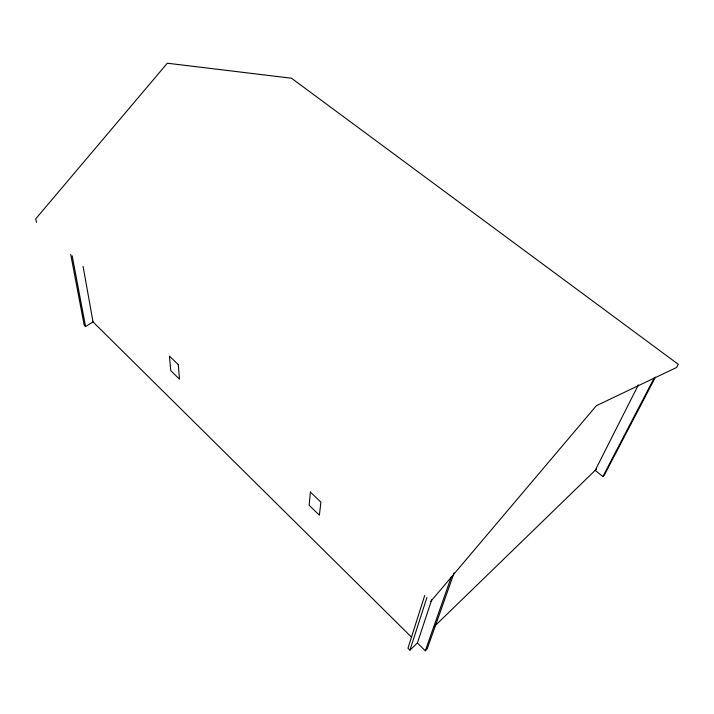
<?xml version="1.0" encoding="UTF-8"?>
<svg xmlns="http://www.w3.org/2000/svg" width="714" height="714" viewBox="0 0 714 714"><rect width="100%" height="100%" fill="white"/><g stroke="black" fill="none" stroke-linecap="round" stroke-linejoin="round"><path stroke-width="1.07" d="M424.714 595.44L407.98 648.205L409.952 650.168L417.387 642.957L431.72 599.778M409.952 650.168L426.901 597.538M417.387 642.957L425.294 650.784L451.364 576.769M454.131 572.851L427.142 648.972L425.294 650.784M638.396 384.873L595.208 470.339L602.839 476.595L604.276 475.194L655.452 377.144M602.839 476.595L654.363 377.697M430.837 601.34L596.395 405.677L676.586 367.478L678.3 364.327L291.517 78.228L167.317 63.216L35.7 218.886L36.476 222.42M434.415 626.419L596.645 468.946M70.722 254.398L84.207 325.236L85.555 326.575L93.025 321.916L83.065 266.277M92.472 321.362L411.46 637.093M72.168 255.791L85.555 326.575M310.411 492.053L309.117 505.217L319.381 515.205L320.898 502.165L310.411 492.053M178.295 364.64L169.414 356.072L170.762 370.664L179.491 379.152L178.295 364.64"/></g></svg>
